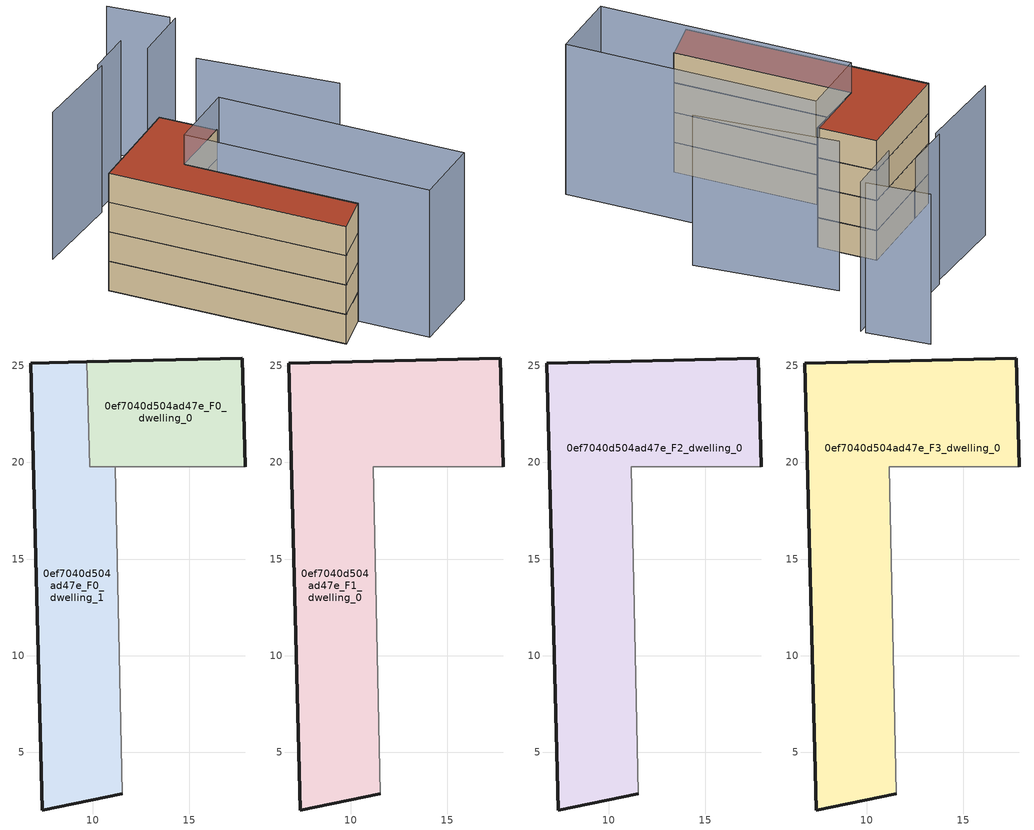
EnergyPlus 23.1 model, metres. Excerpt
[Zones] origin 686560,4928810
0ef7040d504ad47e_F0_dwelling_0
 floor ground (EU_floor_Construction): 17.9,19.77 17.72,25.4 9.69,25.2 9.83,19.77 z0
 wall outside (EU_wall_Construction): 9.7,25.2 17.72,25.4 17.9,19.77 z0:3; 9.7,25.2,3 9.69,25.2,0 9.7,25.2,0
 wall to 0ef7040d504ad47e_F0_dwelling_1 (EU_wall_Construction): 17.9,19.77 9.83,19.77 9.69,25.2 z0:3
0ef7040d504ad47e_F0_dwelling_1
 floor ground (EU_floor_Construction): 11.53,2.86 11.16,19.77 17.9,19.77 9.83,19.77 9.69,25.2 6.78,25.12 7.38,2.01 z0
 wall outside (EU_wall_Construction): 11.53,2.86 7.38,2.01 6.78,25.12 9.69,25.2 z0:3
 wall adiabatic (EU_wall_Construction): 17.9,19.77 11.16,19.77 11.53,2.86 z0:3
0ef7040d504ad47e_F1_dwelling_0
 floor outside (EU_floor_Construction): 17.72,25.4 9.69,25.2 9.83,19.77 9.7,25.2 z3
 floor to 0ef7040d504ad47e_F0_dwelling_0 (EU_floor_Construction): 17.9,19.77 17.72,25.4 9.7,25.2 9.83,19.77 z3
 floor to 0ef7040d504ad47e_F0_dwelling_1 (EU_floor_Construction): 11.53,2.86 11.16,19.77 17.9,19.77 9.83,19.77 9.69,25.2 6.78,25.12 7.38,2.01 z3
 wall outside (EU_wall_Construction): 11.53,2.86 7.38,2.01 6.78,25.12 17.72,25.4 17.9,19.77 z3:6
 wall adiabatic (EU_wall_Construction): 17.9,19.77 11.16,19.77 11.53,2.86 z3:6
0ef7040d504ad47e_F2_dwelling_0
 floor to 0ef7040d504ad47e_F1_dwelling_0 (EU_floor_Construction): 11.53,2.86 11.16,19.77 17.9,19.77 17.72,25.4 6.78,25.12 7.38,2.01 z6
 wall outside (EU_wall_Construction): 11.53,2.86 7.38,2.01 6.78,25.12 17.72,25.4 17.9,19.77 z6:9
 wall adiabatic (EU_wall_Construction): 17.9,19.77 11.16,19.77 11.53,2.86 z6:9
0ef7040d504ad47e_F3_dwelling_0
 floor to 0ef7040d504ad47e_F2_dwelling_0 (EU_floor_Construction): 11.53,2.86 11.16,19.77 17.9,19.77 17.72,25.4 6.78,25.12 7.38,2.01 z9
 wall outside (EU_wall_Construction): 11.53,2.86 7.38,2.01 6.78,25.12 17.72,25.4 17.9,19.77 z9:12
 wall adiabatic (EU_wall_Construction): 17.9,19.77 11.16,19.77 11.53,2.86 z9:12
 roof outside (EU_roof_Construction): 17.72,25.4 17.9,19.77 11.16,19.77 11.53,2.86 7.38,2.01 6.78,25.12 z12
shading: 25.38,11.36 23.87,24.76 / 29.41,30.01 28.77,35.92 / 29.42,29.5 23.57,29.39 / 23.72,32.07 19.06,32.09 / 19.05,31.71 9.67,31.98 / 18.47,19.94 19.01,-3.95 / 19.01,-3.95 11.69,-4.11 / 11.69,-4.11 11.15,19.77 / 11.15,19.77 18.47,19.94 z0:15
[Building]
EU S2 Campaign: North Axis=0; Terrain=City; Solar Distribution=FullExterior
[Site:Location]
Bologna: Latitude=44.5; Longitude=11.25; Time Zone=1; Elevation=37
[SizingPeriod:WeatherFileDays]
AnnualSizingPeriod: Begin Month=1; Begin Day of Month=1; End Month=12; End Day of Month=31; Day of Week for Start Day=Monday; Use Weather File Daylight Saving Period=No; Use Weather File Rain and Snow Indicators=No
[MATERIAL]
EU_InternalMass_Material: Roughness=MediumRough; Thickness=0.1; Conductivity=1; Density=1800; Specific Heat=900; Thermal Absorptance=0.9; Solar Absorptance=0.7; Visible Absorptance=0.7
[MATERIAL:NOMASS] Roughness=MediumRough; Thermal Absorptance=0.9; Solar Absorptance=0.7; Visible Absorptance=0.7
Name | Thermal Resistance
EU_wall_NoMass | 0.937881
EU_roof_NoMass | 0.548572
EU_floor_NoMass | 0.71348
[CONSTRUCTION]
EU_wall_Construction: EU_wall_NoMass
EU_roof_Construction: EU_roof_NoMass
EU_floor_Construction: EU_floor_NoMass
EU_InternalMass_Construction: EU_InternalMass_Material
[ZONE] Type=1; Multiplier=1; Ceiling Height=autocalculate; Floor Area=autocalculate; Part of Total Floor Area=Yes
Name | Volume
0ef7040d504ad47e_F0_dwelling_0 | 133.491
0ef7040d504ad47e_F1_dwelling_0 | 399.102
0ef7040d504ad47e_F2_dwelling_0; 0ef7040d504ad47e_F3_dwelling_0 | 399.11
0ef7040d504ad47e_F0_dwelling_1 | 265.611
[INTERNALMASS] Construction=EU_InternalMass_Construction
Name | Zone or ZoneList | Surface Area
0ef7040d504ad47e_F0_dwelling_0_EU_InternalMass | 0ef7040d504ad47e_F0_dwelling_0 | 44.4967
0ef7040d504ad47e_F0_dwelling_1_EU_InternalMass | 0ef7040d504ad47e_F0_dwelling_1 | 88.5375
0ef7040d504ad47e_F1_dwelling_0_EU_InternalMass | 0ef7040d504ad47e_F1_dwelling_0 | 133.036
0ef7040d504ad47e_F2_dwelling_0_EU_InternalMass | 0ef7040d504ad47e_F2_dwelling_0 | 133.036
0ef7040d504ad47e_F3_dwelling_0_EU_InternalMass | 0ef7040d504ad47e_F3_dwelling_0 | 133.036
[OTHEREQUIPMENT] Fuel Type=Electricity; Design Level Calculation Method=Watts/Area; Power per Zone Floor Area=1; Fraction Latent=0; Fraction Radiant=0; Fraction Lost=0; Carbon Dioxide Generation Rate=0; EndUse Subcategory=EU_Step8_InternalGains
Name | Zone or ZoneList or Space or SpaceList | Schedule
EU_Step8_InternalGain_0ef7040d504ad47e_F0_dwelling_0_f000 | 0ef7040d504ad47e_F0_dwelling_0 | EU_Step8_GainSchedule_0ef7040d504ad47e_F0_dwelling_0_f000
EU_Step8_InternalGain_0ef7040d504ad47e_F0_dwelling_1_f000 | 0ef7040d504ad47e_F0_dwelling_1 | EU_Step8_GainSchedule_0ef7040d504ad47e_F0_dwelling_1_f000
EU_Step8_InternalGain_0ef7040d504ad47e_F1_dwelling_0_f000 | 0ef7040d504ad47e_F1_dwelling_0 | EU_Step8_GainSchedule_0ef7040d504ad47e_F1_dwelling_0_f000
EU_Step8_InternalGain_0ef7040d504ad47e_F2_dwelling_0_f000 | 0ef7040d504ad47e_F2_dwelling_0 | EU_Step8_GainSchedule_0ef7040d504ad47e_F2_dwelling_0_f000
EU_Step8_InternalGain_0ef7040d504ad47e_F3_dwelling_0_f000 | 0ef7040d504ad47e_F3_dwelling_0 | EU_Step8_GainSchedule_0ef7040d504ad47e_F3_dwelling_0_f000
[ZONEVENTILATION:DESIGNFLOWRATE] Schedule=EU_AlwaysOn; Design Flow Rate Calculation Method=AirChanges/Hour; Air Changes per Hour=0.687892; Ventilation Type=Natural; Fan Pressure Rise=0; Fan Total Efficiency=1; Constant Term Coefficient=1; Temperature Term Coefficient=0; Velocity Term Coefficient=0; Velocity Squared Term Coefficient=0; Minimum Indoor Temperature=-100; Maximum Indoor Temperature=100; Delta Temperature=-100; Minimum Outdoor Temperature=-100; Maximum Outdoor Temperature=100; Maximum Wind Speed=40
Name | Zone or ZoneList or Space or SpaceList
EU_ConstantAir_0ef7040d504ad47e_F0_dwelling_0 | 0ef7040d504ad47e_F0_dwelling_0
EU_ConstantAir_0ef7040d504ad47e_F0_dwelling_1 | 0ef7040d504ad47e_F0_dwelling_1
EU_ConstantAir_0ef7040d504ad47e_F1_dwelling_0 | 0ef7040d504ad47e_F1_dwelling_0
EU_ConstantAir_0ef7040d504ad47e_F2_dwelling_0 | 0ef7040d504ad47e_F2_dwelling_0
EU_ConstantAir_0ef7040d504ad47e_F3_dwelling_0 | 0ef7040d504ad47e_F3_dwelling_0
[HVACTEMPLATE:THERMOSTAT] Constant Heating Setpoint=20; Constant Cooling Setpoint=50
EU_HeatOnly_0ef7040d504ad47e_F0_dwelling_0; EU_HeatOnly_0ef7040d504ad47e_F0_dwelling_1; EU_HeatOnly_0ef7040d504ad47e_F1_dwelling_0; EU_HeatOnly_0ef7040d504ad47e_F2_dwelling_0; EU_HeatOnly_0ef7040d504ad47e_F3_dwelling_0
[HVACTEMPLATE:ZONE:IDEALLOADSAIRSYSTEM] System Availability Schedule=EU_AlwaysOn; Maximum Heating Supply Air Temperature=50; Minimum Cooling Supply Air Temperature=13; Maximum Heating Supply Air Humidity Ratio=0.0156; Minimum Cooling Supply Air Humidity Ratio=0.0077; Heating Limit=NoLimit; Cooling Limit=NoLimit; Heating Availability Schedule=EU_AlwaysOn; Cooling Availability Schedule=EU_CoolingOff; Dehumidification Control Type=ConstantSensibleHeatRatio; Cooling Sensible Heat Ratio=0.7; Dehumidification Setpoint=60; Humidification Control Type=None; Humidification Setpoint=30; Outdoor Air Method=None; Outdoor Air Flow Rate per Person=0.00944; Outdoor Air Flow Rate per Zone Floor Area=0; Outdoor Air Flow Rate per Zone=0; Demand Controlled Ventilation Type=None; Outdoor Air Economizer Type=NoEconomizer; Heat Recovery Type=None; Sensible Heat Recovery Effectiveness=0.7; Latent Heat Recovery Effectiveness=0.65
Name | Template Thermostat
0ef7040d504ad47e_F0_dwelling_0 | EU_HeatOnly_0ef7040d504ad47e_F0_dwelling_0
0ef7040d504ad47e_F0_dwelling_1 | EU_HeatOnly_0ef7040d504ad47e_F0_dwelling_1
0ef7040d504ad47e_F1_dwelling_0 | EU_HeatOnly_0ef7040d504ad47e_F1_dwelling_0
0ef7040d504ad47e_F2_dwelling_0 | EU_HeatOnly_0ef7040d504ad47e_F2_dwelling_0
0ef7040d504ad47e_F3_dwelling_0 | EU_HeatOnly_0ef7040d504ad47e_F3_dwelling_0
[SIZING:ZONE] Zone Cooling Design Supply Air Temperature Input Method=SupplyAirTemperature; Zone Cooling Design Supply Air Temperature=13; Zone Heating Design Supply Air Temperature Input Method=SupplyAirTemperature; Zone Heating Design Supply Air Temperature=50; Zone Cooling Design Supply Air Humidity Ratio=0.008; Zone Heating Design Supply Air Humidity Ratio=0.008; Cooling Design Air Flow Method=DesignDay; Cooling Design Air Flow Rate=0; Cooling Minimum Air Flow per Zone Floor Area=0.000762; Cooling Minimum Air Flow=0; Cooling Minimum Air Flow Fraction=0.2; Heating Design Air Flow Method=DesignDay; Heating Design Air Flow Rate=0; Heating Maximum Air Flow per Zone Floor Area=0.002032; Heating Maximum Air Flow=0.141576; Heating Maximum Air Flow Fraction=0.3; Account for Dedicated Outdoor Air System=No; Dedicated Outdoor Air System Control Strategy=NeutralSupplyAir; Dedicated Outdoor Air Low Setpoint Temperature for Design=autosize; Dedicated Outdoor Air High Setpoint Temperature for Design=autosize; Zone Load Sizing Method=Sensible Load Only No Latent Load; Zone Latent Cooling Design Supply Air Humidity Ratio Input Method=HumidityRatioDifference; Zone Cooling Design Supply Air Humidity Ratio Difference=0.005; Zone Latent Heating Design Supply Air Humidity Ratio Input Method=HumidityRatioDifference; Zone Humidification Design Supply Air Humidity Ratio Difference=0.005
0ef7040d504ad47e_F0_dwelling_0; 0ef7040d504ad47e_F0_dwelling_1; 0ef7040d504ad47e_F1_dwelling_0; 0ef7040d504ad47e_F2_dwelling_0; 0ef7040d504ad47e_F3_dwelling_0
[SCHEDULE:CONSTANT]
Name | Hourly Value
EU_AlwaysOn | 1
EU_CoolingOff | 0
[SCHEDULE:FILE] Column Number=1; Rows to Skip at Top=0; Number of Hours of Data=8760; Column Separator=Comma; Interpolate to Timestep=No; Minutes per Item=60; Adjust Schedule for Daylight Savings=Yes
Name | File
EU_Step8_GainSchedule_0ef7040d504ad47e_F0_dwelling_0_f000 | ../../schedules/0ef7040d504ad47e/0ef7040d504ad47e_F0_dwelling_0_f000_gain.csv
EU_Step8_GainSchedule_0ef7040d504ad47e_F0_dwelling_1_f000 | ../../schedules/0ef7040d504ad47e/0ef7040d504ad47e_F0_dwelling_1_f000_gain.csv
EU_Step8_GainSchedule_0ef7040d504ad47e_F1_dwelling_0_f000 | ../../schedules/0ef7040d504ad47e/0ef7040d504ad47e_F1_dwelling_0_f000_gain.csv
EU_Step8_GainSchedule_0ef7040d504ad47e_F2_dwelling_0_f000 | ../../schedules/0ef7040d504ad47e/0ef7040d504ad47e_F2_dwelling_0_f000_gain.csv
EU_Step8_GainSchedule_0ef7040d504ad47e_F3_dwelling_0_f000 | ../../schedules/0ef7040d504ad47e/0ef7040d504ad47e_F3_dwelling_0_f000_gain.csv
